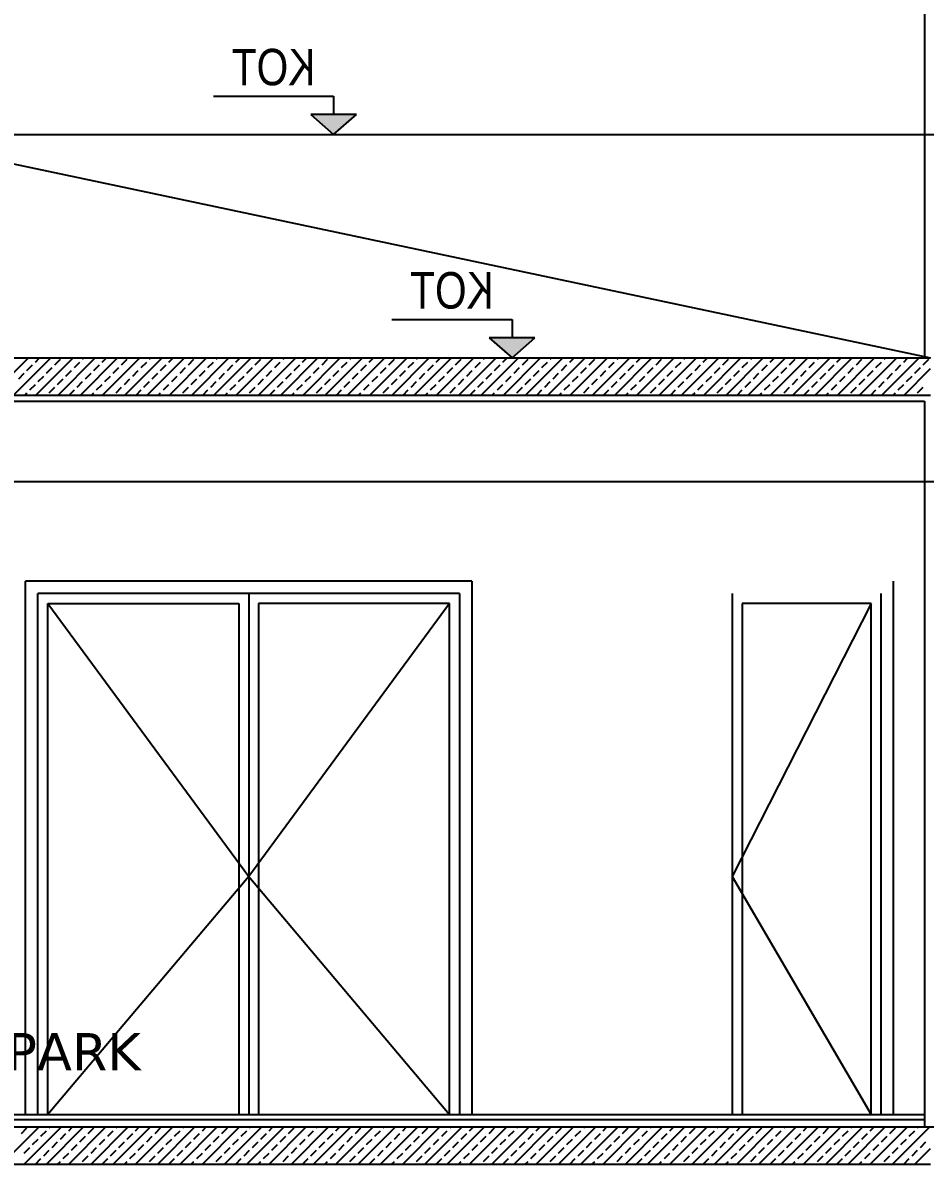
# Model space of a CAD drawing. Header units: millimetres. Extents: x 43168.9 to 43194.6, y -25545.1 to -25543.4.
# Drawn here: x 43181.2172 to 43181.3628, y -25544.5926 to -25544.4085 of the extents above; entities that cross this region are included whole.
import ezdxf
from ezdxf.enums import TextEntityAlignment as Align

# ---------------------------------------------------------------- set-up
doc = ezdxf.new("R2010")
doc.units = ezdxf.units.MM
doc.header["$LTSCALE"] = 200
doc.linetypes.add('ACAD_ISO07W100', pattern=[3.5, 0.5, -3])
doc.linetypes.add('kesit_$0$HIDDEN2', pattern=[0.1875, 0.125, -0.0625])
for name, color, linetype in [('dograma_sgh', 43, 'Continuous'), ('gor-3_sgh', 191, 'Continuous'), ('kaplama-gnl_sgh', 30, 'Continuous'), ('kesit_$0$izd-alt_sgh', 8, 'kesit_$0$HIDDEN2'), ('kolon-b.a_sgh', 6, 'Continuous'), ('merdi_sgh', 3, 'Continuous'), ('siva_sgh', 145, 'Continuous'), ('tarama-betonarme_sgh', 223, 'Continuous'), ('yazi-mahal_sgh', 12, 'Continuous')]:
    doc.layers.add(name, color=color, linetype=linetype)
doc.styles.add('kesit_$0$text2', font='arial.ttf')
doc.styles.add('text1', font='VERDANA.TTF')

msp = doc.modelspace()

# ---------------------------------------------------------------- hatches: boundary and pattern name
for points in [[(43181.26366, -25544.42332), (43181.27101, -25544.42332), (43181.26733, -25544.42656)], [(43181.29243, -25544.45932), (43181.29978, -25544.45932), (43181.29611, -25544.46255)]]:
    msp.add_hatch(color=256).paths.add_polyline_path(points)

# ---------------------------------------------------------------- linework, layer by layer
at = {"color": 0, "linetype": 'ByBlock'}
for p, q in [((43181.24793, -25544.42038), (43181.26733, -25544.42038)), ((43181.26733, -25544.42038), (43181.26733, -25544.42332)), ((43181.2767, -25544.45638), (43181.29611, -25544.45638)), ((43181.29611, -25544.45638), (43181.29611, -25544.45932))]:
    msp.add_line(p, q, dxfattribs=at)
for p, q in [((43181.27101, -25544.42332), (43181.26366, -25544.42332)), ((43181.26366, -25544.42332), (43181.26733, -25544.42656)), ((43181.26733, -25544.42656), (43181.27101, -25544.42332)), ((43181.29978, -25544.45932), (43181.29243, -25544.45932)), ((43181.29243, -25544.45932), (43181.29611, -25544.46255)), ((43181.29611, -25544.46255), (43181.29978, -25544.45932))]:
    msp.add_line(p, q)
at = {"layer": 'dograma_sgh'}
for p, q in [((43181.21763, -25544.58456), (43181.21763, -25544.49856)), ((43181.28963, -25544.49856), (43181.21763, -25544.49856)), ((43181.28963, -25544.49856), (43181.28963, -25544.58456)), ((43181.35764, -25544.58456), (43181.35764, -25544.49856)), ((43181.21963, -25544.58456), (43181.21963, -25544.50056)), ((43181.28763, -25544.50056), (43181.21963, -25544.50056)), ((43181.25363, -25544.50056), (43181.25363, -25544.58456)), ((43181.28763, -25544.50056), (43181.28763, -25544.58456)), ((43181.33164, -25544.50056), (43181.33164, -25544.58456)), ((43181.35564, -25544.58456), (43181.35564, -25544.50056)), ((43181.22123, -25544.58456), (43181.22123, -25544.50216)), ((43181.22123, -25544.50216), (43181.25203, -25544.50216)), ((43181.25203, -25544.50216), (43181.25203, -25544.58456)), ((43181.28603, -25544.50216), (43181.25523, -25544.50216)), ((43181.25523, -25544.50216), (43181.25523, -25544.58456)), ((43181.28603, -25544.58456), (43181.28603, -25544.50216)), ((43181.35404, -25544.50216), (43181.33324, -25544.50216)), ((43181.33324, -25544.50216), (43181.33324, -25544.58456)), ((43181.35404, -25544.58456), (43181.35404, -25544.50216))]:
    msp.add_line(p, q, dxfattribs=at)
at = {"layer": 'gor-3_sgh'}
for p, q in [((43181.02388, -25544.42656), (43181.36264, -25544.42656)), ((43181.19326, -25544.42656), (43181.36364, -25544.46255))]:
    msp.add_line(p, q, dxfattribs=at)
at = {"layer": 'kaplama-gnl_sgh'}
for p, q in [((43181.14462, -25544.58456), (43181.36264, -25544.58456)), ((43181.14462, -25544.58536), (43181.36264, -25544.58536))]:
    msp.add_line(p, q, dxfattribs=at)
at = {"layer": 'kesit_$0$izd-alt_sgh'}
for p, q in [((43180.86662, -25544.42656), (43182.76331, -25544.42656)), ((43183.17306, -25544.48256), (43180.86306, -25544.48256)), ((43181.05362, -25544.58656), (43183.01231, -25544.58656))]:
    msp.add_line(p, q, dxfattribs=at)
at = {"layer": 'kolon-b.a_sgh'}
for p, q in [((43181.13562, -25544.46255), (43181.36364, -25544.46255)), ((43181.14362, -25544.46855), (43181.36364, -25544.46855)), ((43181.14362, -25544.58656), (43181.36364, -25544.58656)), ((43181.14362, -25544.59256), (43181.36364, -25544.59256))]:
    msp.add_line(p, q, dxfattribs=at)
at = {"layer": 'merdi_sgh', "linetype": 'ACAD_ISO07W100'}
for p, q in [((43181.22123, -25544.50216), (43181.25363, -25544.54616)), ((43181.28603, -25544.50216), (43181.25363, -25544.54616)), ((43181.35404, -25544.50216), (43181.33164, -25544.54616)), ((43181.25363, -25544.54616), (43181.22123, -25544.58456)), ((43181.25363, -25544.54616), (43181.28603, -25544.58456)), ((43181.33164, -25544.54616), (43181.35404, -25544.58456))]:
    msp.add_line(p, q, dxfattribs=at)
at = {"layer": 'siva_sgh'}
for p, q in [((43181.36264, -25543.73701), (43181.36264, -25544.46255)), ((43181.14462, -25544.46955), (43181.36264, -25544.46955)), ((43181.36264, -25544.46955), (43181.36264, -25544.58656))]:
    msp.add_line(p, q, dxfattribs=at)
at = {"layer": 'tarama-betonarme_sgh'}
for p, q in [((43181.2121, -25544.46855), (43181.2181, -25544.46255)), ((43181.21569, -25544.46855), (43181.22169, -25544.46255)), ((43181.21786, -25544.46459), (43181.21876, -25544.46369)), ((43181.21921, -25544.46324), (43181.2199, -25544.46255)), ((43181.21929, -25544.46855), (43181.22529, -25544.46255)), ((43181.22235, -25544.46369), (43181.22325, -25544.46279)), ((43181.22288, -25544.46855), (43181.22888, -25544.46255)), ((43181.2255, -25544.46414), (43181.22639, -25544.46324)), ((43181.22647, -25544.46855), (43181.23247, -25544.46255)), ((43181.22684, -25544.46279), (43181.22708, -25544.46255)), ((43181.22864, -25544.46459), (43181.22954, -25544.46369)), ((43181.22999, -25544.46324), (43181.23067, -25544.46255)), ((43181.23006, -25544.46855), (43181.23606, -25544.46255)), ((43181.23313, -25544.46369), (43181.23403, -25544.46279)), ((43181.23365, -25544.46855), (43181.23965, -25544.46255)), ((43181.23627, -25544.46414), (43181.23717, -25544.46324)), ((43181.23725, -25544.46855), (43181.24325, -25544.46255)), ((43181.23762, -25544.46279), (43181.23786, -25544.46255)), ((43181.23942, -25544.46459), (43181.24031, -25544.46369)), ((43181.24076, -25544.46324), (43181.24145, -25544.46255)), ((43181.24084, -25544.46855), (43181.24684, -25544.46255)), ((43181.24391, -25544.46369), (43181.2448, -25544.46279)), ((43181.24443, -25544.46855), (43181.25043, -25544.46255)), ((43181.24705, -25544.46414), (43181.24795, -25544.46324)), ((43181.24802, -25544.46855), (43181.25402, -25544.46255)), ((43181.2484, -25544.46279), (43181.24863, -25544.46255)), ((43181.25019, -25544.46459), (43181.25109, -25544.46369)), ((43181.25154, -25544.46324), (43181.25223, -25544.46255)), ((43181.25161, -25544.46855), (43181.25761, -25544.46255)), ((43181.25468, -25544.46369), (43181.25558, -25544.46279)), ((43181.25521, -25544.46855), (43181.26121, -25544.46255)), ((43181.25782, -25544.46414), (43181.25872, -25544.46324)), ((43181.2588, -25544.46855), (43181.2648, -25544.46255)), ((43181.25917, -25544.46279), (43181.25941, -25544.46255)), ((43181.26097, -25544.46459), (43181.26187, -25544.46369)), ((43181.26231, -25544.46324), (43181.263, -25544.46255)), ((43181.26239, -25544.46855), (43181.26839, -25544.46255)), ((43181.26546, -25544.46369), (43181.26636, -25544.46279)), ((43181.26598, -25544.46855), (43181.27198, -25544.46255)), ((43181.2686, -25544.46414), (43181.2695, -25544.46324)), ((43181.26958, -25544.46855), (43181.27558, -25544.46255)), ((43181.26995, -25544.46279), (43181.27019, -25544.46255)), ((43181.27174, -25544.46459), (43181.27264, -25544.46369)), ((43181.27309, -25544.46324), (43181.27378, -25544.46255)), ((43181.27317, -25544.46855), (43181.27917, -25544.46255)), ((43181.27623, -25544.46369), (43181.27713, -25544.46279)), ((43181.27676, -25544.46855), (43181.28276, -25544.46255)), ((43181.27938, -25544.46414), (43181.28028, -25544.46324)), ((43181.28035, -25544.46855), (43181.28635, -25544.46255)), ((43181.28072, -25544.46279), (43181.28096, -25544.46255)), ((43181.28252, -25544.46459), (43181.28342, -25544.46369)), ((43181.28387, -25544.46324), (43181.28456, -25544.46255)), ((43181.28394, -25544.46855), (43181.28994, -25544.46255)), ((43181.28701, -25544.46369), (43181.28791, -25544.46279)), ((43181.28754, -25544.46855), (43181.29354, -25544.46255)), ((43181.29015, -25544.46414), (43181.29105, -25544.46324)), ((43181.29113, -25544.46855), (43181.29713, -25544.46255)), ((43181.2915, -25544.46279), (43181.29174, -25544.46255)), ((43181.2933, -25544.46459), (43181.29419, -25544.46369)), ((43181.29464, -25544.46324), (43181.29533, -25544.46255)), ((43181.29472, -25544.46855), (43181.30072, -25544.46255)), ((43181.29779, -25544.46369), (43181.29869, -25544.46279)), ((43181.29831, -25544.46855), (43181.30431, -25544.46255)), ((43181.30093, -25544.46414), (43181.30183, -25544.46324)), ((43181.3019, -25544.46855), (43181.3079, -25544.46255)), ((43181.30228, -25544.46279), (43181.30252, -25544.46255)), ((43181.30407, -25544.46459), (43181.30497, -25544.46369)), ((43181.30542, -25544.46324), (43181.30611, -25544.46255)), ((43181.3055, -25544.46855), (43181.3115, -25544.46255)), ((43181.30856, -25544.46369), (43181.30946, -25544.46279)), ((43181.30909, -25544.46855), (43181.31509, -25544.46255)), ((43181.31171, -25544.46414), (43181.3126, -25544.46324)), ((43181.31268, -25544.46855), (43181.31868, -25544.46255)), ((43181.31305, -25544.46279), (43181.31329, -25544.46255)), ((43181.31485, -25544.46459), (43181.31575, -25544.46369)), ((43181.3162, -25544.46324), (43181.31688, -25544.46255)), ((43181.31627, -25544.46855), (43181.32227, -25544.46255)), ((43181.31934, -25544.46369), (43181.32024, -25544.46279)), ((43181.31986, -25544.46855), (43181.32586, -25544.46255)), ((43181.32248, -25544.46414), (43181.32338, -25544.46324)), ((43181.32346, -25544.46855), (43181.32946, -25544.46255)), ((43181.32383, -25544.46279), (43181.32407, -25544.46255)), ((43181.32563, -25544.46459), (43181.32652, -25544.46369)), ((43181.32697, -25544.46324), (43181.32766, -25544.46255)), ((43181.32705, -25544.46855), (43181.33305, -25544.46255)), ((43181.33012, -25544.46369), (43181.33101, -25544.46279)), ((43181.33064, -25544.46855), (43181.33664, -25544.46255)), ((43181.33326, -25544.46414), (43181.33416, -25544.46324)), ((43181.33423, -25544.46855), (43181.34023, -25544.46255)), ((43181.33461, -25544.46279), (43181.33484, -25544.46255)), ((43181.3364, -25544.46459), (43181.3373, -25544.46369)), ((43181.33775, -25544.46324), (43181.33844, -25544.46255)), ((43181.33783, -25544.46855), (43181.34383, -25544.46255)), ((43181.34089, -25544.46369), (43181.34179, -25544.46279)), ((43181.34142, -25544.46855), (43181.34742, -25544.46255)), ((43181.34404, -25544.46414), (43181.34493, -25544.46324)), ((43181.34501, -25544.46855), (43181.35101, -25544.46255)), ((43181.34538, -25544.46279), (43181.34562, -25544.46255)), ((43181.34718, -25544.46459), (43181.34808, -25544.46369)), ((43181.34853, -25544.46324), (43181.34921, -25544.46255)), ((43181.3486, -25544.46855), (43181.3546, -25544.46255)), ((43181.35167, -25544.46369), (43181.35257, -25544.46279)), ((43181.35219, -25544.46855), (43181.35819, -25544.46255)), ((43181.35481, -25544.46414), (43181.35571, -25544.46324)), ((43181.35579, -25544.46855), (43181.36179, -25544.46255)), ((43181.35616, -25544.46279), (43181.3564, -25544.46255)), ((43181.35795, -25544.46459), (43181.35885, -25544.46369)), ((43181.3593, -25544.46324), (43181.35999, -25544.46255)), ((43181.36244, -25544.46369), (43181.36334, -25544.46279)), ((43181.21652, -25544.46594), (43181.21741, -25544.46504)), ((43181.21966, -25544.46638), (43181.22056, -25544.46549)), ((43181.22101, -25544.46504), (43181.2219, -25544.46414)), ((43181.22415, -25544.46549), (43181.22505, -25544.46459)), ((43181.22729, -25544.46594), (43181.22819, -25544.46504)), ((43181.23044, -25544.46638), (43181.23133, -25544.46549)), ((43181.23178, -25544.46504), (43181.23268, -25544.46414)), ((43181.23493, -25544.46549), (43181.23582, -25544.46459)), ((43181.23807, -25544.46594), (43181.23897, -25544.46504)), ((43181.24121, -25544.46638), (43181.24211, -25544.46549)), ((43181.24256, -25544.46504), (43181.24346, -25544.46414)), ((43181.2457, -25544.46549), (43181.2466, -25544.46459)), ((43181.24884, -25544.46594), (43181.24974, -25544.46504)), ((43181.25199, -25544.46638), (43181.25289, -25544.46549)), ((43181.25333, -25544.46504), (43181.25423, -25544.46414)), ((43181.25648, -25544.46549), (43181.25738, -25544.46459)), ((43181.25962, -25544.46594), (43181.26052, -25544.46504)), ((43181.26276, -25544.46638), (43181.26366, -25544.46549)), ((43181.26411, -25544.46504), (43181.26501, -25544.46414)), ((43181.26725, -25544.46549), (43181.26815, -25544.46459)), ((43181.2704, -25544.46594), (43181.2713, -25544.46504)), ((43181.27354, -25544.46638), (43181.27444, -25544.46549)), ((43181.27489, -25544.46504), (43181.27579, -25544.46414)), ((43181.27803, -25544.46549), (43181.27893, -25544.46459)), ((43181.28117, -25544.46594), (43181.28207, -25544.46504)), ((43181.28432, -25544.46638), (43181.28521, -25544.46549)), ((43181.28566, -25544.46504), (43181.28656, -25544.46414)), ((43181.28881, -25544.46549), (43181.2897, -25544.46459)), ((43181.29195, -25544.46594), (43181.29285, -25544.46504)), ((43181.29509, -25544.46638), (43181.29599, -25544.46549)), ((43181.29644, -25544.46504), (43181.29734, -25544.46414)), ((43181.29958, -25544.46549), (43181.30048, -25544.46459)), ((43181.30273, -25544.46594), (43181.30362, -25544.46504)), ((43181.30587, -25544.46638), (43181.30677, -25544.46549)), ((43181.30722, -25544.46504), (43181.30811, -25544.46414)), ((43181.31036, -25544.46549), (43181.31126, -25544.46459)), ((43181.3135, -25544.46594), (43181.3144, -25544.46504)), ((43181.31665, -25544.46638), (43181.31754, -25544.46549)), ((43181.31799, -25544.46504), (43181.31889, -25544.46414)), ((43181.32114, -25544.46549), (43181.32203, -25544.46459)), ((43181.32428, -25544.46594), (43181.32518, -25544.46504)), ((43181.32742, -25544.46638), (43181.32832, -25544.46549)), ((43181.32877, -25544.46504), (43181.32967, -25544.46414)), ((43181.33191, -25544.46549), (43181.33281, -25544.46459)), ((43181.33506, -25544.46594), (43181.33595, -25544.46504)), ((43181.3382, -25544.46638), (43181.3391, -25544.46549)), ((43181.33955, -25544.46504), (43181.34044, -25544.46414)), ((43181.34269, -25544.46549), (43181.34359, -25544.46459)), ((43181.34583, -25544.46594), (43181.34673, -25544.46504)), ((43181.34897, -25544.46638), (43181.34987, -25544.46549)), ((43181.35032, -25544.46504), (43181.35122, -25544.46414)), ((43181.35346, -25544.46549), (43181.35436, -25544.46459)), ((43181.35661, -25544.46594), (43181.35751, -25544.46504)), ((43181.35938, -25544.46855), (43181.36364, -25544.46429)), ((43181.35975, -25544.46638), (43181.36065, -25544.46549)), ((43181.3611, -25544.46504), (43181.362, -25544.46414)), ((43181.21831, -25544.46773), (43181.21921, -25544.46683)), ((43181.22145, -25544.46818), (43181.22235, -25544.46728)), ((43181.2228, -25544.46683), (43181.2237, -25544.46594)), ((43181.22594, -25544.46728), (43181.22684, -25544.46638)), ((43181.22909, -25544.46773), (43181.22999, -25544.46683)), ((43181.23223, -25544.46818), (43181.23313, -25544.46728)), ((43181.23358, -25544.46683), (43181.23448, -25544.46594)), ((43181.23672, -25544.46728), (43181.23762, -25544.46638)), ((43181.23986, -25544.46773), (43181.24076, -25544.46683)), ((43181.24301, -25544.46818), (43181.24391, -25544.46728)), ((43181.24435, -25544.46683), (43181.24525, -25544.46594)), ((43181.2475, -25544.46728), (43181.2484, -25544.46638)), ((43181.25064, -25544.46773), (43181.25154, -25544.46683)), ((43181.25378, -25544.46818), (43181.25468, -25544.46728)), ((43181.25513, -25544.46683), (43181.25603, -25544.46594)), ((43181.25827, -25544.46728), (43181.25917, -25544.46638)), ((43181.26142, -25544.46773), (43181.26231, -25544.46683)), ((43181.26456, -25544.46818), (43181.26546, -25544.46728)), ((43181.26591, -25544.46683), (43181.26681, -25544.46594)), ((43181.26905, -25544.46728), (43181.26995, -25544.46638)), ((43181.27219, -25544.46773), (43181.27309, -25544.46683)), ((43181.27534, -25544.46818), (43181.27623, -25544.46728)), ((43181.27668, -25544.46683), (43181.27758, -25544.46594)), ((43181.27983, -25544.46728), (43181.28072, -25544.46638)), ((43181.28297, -25544.46773), (43181.28387, -25544.46683)), ((43181.28611, -25544.46818), (43181.28701, -25544.46728)), ((43181.28746, -25544.46683), (43181.28836, -25544.46594)), ((43181.2906, -25544.46728), (43181.2915, -25544.46638)), ((43181.29375, -25544.46773), (43181.29464, -25544.46683)), ((43181.29689, -25544.46818), (43181.29779, -25544.46728)), ((43181.29824, -25544.46683), (43181.29913, -25544.46594)), ((43181.30138, -25544.46728), (43181.30228, -25544.46638)), ((43181.30452, -25544.46773), (43181.30542, -25544.46683)), ((43181.30767, -25544.46818), (43181.30856, -25544.46728)), ((43181.30901, -25544.46683), (43181.30991, -25544.46594)), ((43181.31216, -25544.46728), (43181.31305, -25544.46638)), ((43181.3153, -25544.46773), (43181.3162, -25544.46683)), ((43181.31844, -25544.46818), (43181.31934, -25544.46728)), ((43181.31979, -25544.46683), (43181.32069, -25544.46594)), ((43181.32293, -25544.46728), (43181.32383, -25544.46638)), ((43181.32607, -25544.46773), (43181.32697, -25544.46683)), ((43181.32922, -25544.46818), (43181.33012, -25544.46728)), ((43181.33056, -25544.46683), (43181.33146, -25544.46594)), ((43181.33371, -25544.46728), (43181.33461, -25544.46638)), ((43181.33685, -25544.46773), (43181.33775, -25544.46683)), ((43181.33999, -25544.46818), (43181.34089, -25544.46728)), ((43181.34134, -25544.46683), (43181.34224, -25544.46594)), ((43181.34448, -25544.46728), (43181.34538, -25544.46638)), ((43181.34763, -25544.46773), (43181.34853, -25544.46683)), ((43181.35077, -25544.46818), (43181.35167, -25544.46728)), ((43181.35212, -25544.46683), (43181.35302, -25544.46594)), ((43181.35526, -25544.46728), (43181.35616, -25544.46638)), ((43181.3584, -25544.46773), (43181.3593, -25544.46683)), ((43181.36155, -25544.46818), (43181.36244, -25544.46728)), ((43181.21749, -25544.46855), (43181.21786, -25544.46818)), ((43181.22467, -25544.46855), (43181.2255, -25544.46773)), ((43181.22827, -25544.46855), (43181.22864, -25544.46818)), ((43181.23545, -25544.46855), (43181.23627, -25544.46773)), ((43181.23904, -25544.46855), (43181.23942, -25544.46818)), ((43181.24623, -25544.46855), (43181.24705, -25544.46773)), ((43181.24982, -25544.46855), (43181.25019, -25544.46818)), ((43181.257, -25544.46855), (43181.25782, -25544.46773)), ((43181.26059, -25544.46855), (43181.26097, -25544.46818)), ((43181.26778, -25544.46855), (43181.2686, -25544.46773)), ((43181.27137, -25544.46855), (43181.27174, -25544.46818)), ((43181.27856, -25544.46855), (43181.27938, -25544.46773)), ((43181.28215, -25544.46855), (43181.28252, -25544.46818)), ((43181.28933, -25544.46855), (43181.29015, -25544.46773)), ((43181.29292, -25544.46855), (43181.2933, -25544.46818)), ((43181.30011, -25544.46855), (43181.30093, -25544.46773)), ((43181.3037, -25544.46855), (43181.30407, -25544.46818)), ((43181.31088, -25544.46855), (43181.31171, -25544.46773)), ((43181.31448, -25544.46855), (43181.31485, -25544.46818)), ((43181.32166, -25544.46855), (43181.32248, -25544.46773)), ((43181.32525, -25544.46855), (43181.32563, -25544.46818)), ((43181.33244, -25544.46855), (43181.33326, -25544.46773)), ((43181.33603, -25544.46855), (43181.3364, -25544.46818)), ((43181.34321, -25544.46855), (43181.34404, -25544.46773)), ((43181.34681, -25544.46855), (43181.34718, -25544.46818)), ((43181.35399, -25544.46855), (43181.35481, -25544.46773)), ((43181.35758, -25544.46855), (43181.35795, -25544.46818)), ((43181.21382, -25544.59256), (43181.21982, -25544.58656)), ((43181.21696, -25544.58762), (43181.21786, -25544.58672)), ((43181.21741, -25544.59256), (43181.22341, -25544.58656)), ((43181.221, -25544.59256), (43181.227, -25544.58656)), ((43181.22145, -25544.58672), (43181.22162, -25544.58656)), ((43181.2246, -25544.59256), (43181.2306, -25544.58656)), ((43181.2246, -25544.58717), (43181.22521, -25544.58656)), ((43181.22774, -25544.58762), (43181.22864, -25544.58672)), ((43181.22819, -25544.59256), (43181.23419, -25544.58656)), ((43181.23178, -25544.59256), (43181.23778, -25544.58656)), ((43181.23223, -25544.58672), (43181.23239, -25544.58656)), ((43181.23537, -25544.59256), (43181.24137, -25544.58656)), ((43181.23537, -25544.58717), (43181.23598, -25544.58656)), ((43181.23852, -25544.58762), (43181.23942, -25544.58672)), ((43181.23896, -25544.59256), (43181.24496, -25544.58656)), ((43181.24256, -25544.59256), (43181.24856, -25544.58656)), ((43181.24301, -25544.58672), (43181.24317, -25544.58656)), ((43181.24615, -25544.59256), (43181.25215, -25544.58656)), ((43181.24615, -25544.58717), (43181.24676, -25544.58656)), ((43181.24929, -25544.58762), (43181.25019, -25544.58672)), ((43181.24974, -25544.59256), (43181.25574, -25544.58656)), ((43181.25333, -25544.59256), (43181.25933, -25544.58656)), ((43181.25378, -25544.58672), (43181.25394, -25544.58656)), ((43181.25692, -25544.59256), (43181.26292, -25544.58656)), ((43181.25693, -25544.58717), (43181.25754, -25544.58656)), ((43181.26007, -25544.58762), (43181.26097, -25544.58672)), ((43181.26052, -25544.59256), (43181.26652, -25544.58656)), ((43181.26411, -25544.59256), (43181.27011, -25544.58656)), ((43181.26456, -25544.58672), (43181.26472, -25544.58656)), ((43181.2677, -25544.59256), (43181.2737, -25544.58656)), ((43181.2677, -25544.58717), (43181.26831, -25544.58656)), ((43181.27085, -25544.58762), (43181.27174, -25544.58672)), ((43181.27129, -25544.59256), (43181.27729, -25544.58656)), ((43181.27489, -25544.59256), (43181.28089, -25544.58656)), ((43181.27534, -25544.58672), (43181.2755, -25544.58656)), ((43181.27848, -25544.59256), (43181.28448, -25544.58656)), ((43181.27848, -25544.58717), (43181.27909, -25544.58656)), ((43181.28162, -25544.58762), (43181.28252, -25544.58672)), ((43181.28207, -25544.59256), (43181.28807, -25544.58656)), ((43181.28566, -25544.59256), (43181.29166, -25544.58656)), ((43181.28611, -25544.58672), (43181.28627, -25544.58656)), ((43181.28925, -25544.59256), (43181.29525, -25544.58656)), ((43181.28926, -25544.58717), (43181.28987, -25544.58656)), ((43181.2924, -25544.58762), (43181.2933, -25544.58672)), ((43181.29285, -25544.59256), (43181.29885, -25544.58656)), ((43181.29644, -25544.59256), (43181.30244, -25544.58656)), ((43181.29689, -25544.58672), (43181.29705, -25544.58656)), ((43181.30003, -25544.59256), (43181.30603, -25544.58656)), ((43181.30003, -25544.58717), (43181.30064, -25544.58656)), ((43181.30318, -25544.58762), (43181.30407, -25544.58672)), ((43181.30362, -25544.59256), (43181.30962, -25544.58656)), ((43181.30721, -25544.59256), (43181.31321, -25544.58656)), ((43181.30767, -25544.58672), (43181.30783, -25544.58656)), ((43181.31081, -25544.59256), (43181.31681, -25544.58656)), ((43181.31081, -25544.58717), (43181.31142, -25544.58656)), ((43181.31395, -25544.58762), (43181.31485, -25544.58672)), ((43181.3144, -25544.59256), (43181.3204, -25544.58656)), ((43181.31799, -25544.59256), (43181.32399, -25544.58656)), ((43181.31844, -25544.58672), (43181.3186, -25544.58656)), ((43181.32158, -25544.59256), (43181.32758, -25544.58656)), ((43181.32158, -25544.58717), (43181.32219, -25544.58656)), ((43181.32473, -25544.58762), (43181.32563, -25544.58672)), ((43181.32517, -25544.59256), (43181.33117, -25544.58656)), ((43181.32877, -25544.59256), (43181.33477, -25544.58656)), ((43181.32922, -25544.58672), (43181.32938, -25544.58656)), ((43181.33236, -25544.59256), (43181.33836, -25544.58656)), ((43181.33236, -25544.58717), (43181.33297, -25544.58656)), ((43181.3355, -25544.58762), (43181.3364, -25544.58672)), ((43181.33595, -25544.59256), (43181.34195, -25544.58656)), ((43181.33954, -25544.59256), (43181.34554, -25544.58656)), ((43181.33999, -25544.58672), (43181.34015, -25544.58656)), ((43181.34314, -25544.59256), (43181.34914, -25544.58656)), ((43181.34314, -25544.58717), (43181.34375, -25544.58656)), ((43181.34628, -25544.58762), (43181.34718, -25544.58672)), ((43181.34673, -25544.59256), (43181.35273, -25544.58656)), ((43181.35032, -25544.59256), (43181.35632, -25544.58656)), ((43181.35077, -25544.58672), (43181.35093, -25544.58656)), ((43181.35391, -25544.59256), (43181.35991, -25544.58656)), ((43181.35391, -25544.58717), (43181.35452, -25544.58656)), ((43181.35706, -25544.58762), (43181.35795, -25544.58672)), ((43181.3575, -25544.59256), (43181.3635, -25544.58656)), ((43181.36155, -25544.58672), (43181.36171, -25544.58656)), ((43181.21876, -25544.58941), (43181.21966, -25544.58852)), ((43181.22011, -25544.58807), (43181.22101, -25544.58717)), ((43181.22325, -25544.58852), (43181.22415, -25544.58762)), ((43181.22639, -25544.58896), (43181.22729, -25544.58807)), ((43181.22954, -25544.58941), (43181.23044, -25544.58852)), ((43181.23088, -25544.58807), (43181.23178, -25544.58717)), ((43181.23403, -25544.58852), (43181.23493, -25544.58762)), ((43181.23717, -25544.58896), (43181.23807, -25544.58807)), ((43181.24031, -25544.58941), (43181.24121, -25544.58852)), ((43181.24166, -25544.58807), (43181.24256, -25544.58717)), ((43181.2448, -25544.58852), (43181.2457, -25544.58762)), ((43181.24795, -25544.58896), (43181.24884, -25544.58807)), ((43181.25109, -25544.58941), (43181.25199, -25544.58852)), ((43181.25244, -25544.58807), (43181.25333, -25544.58717)), ((43181.25558, -25544.58852), (43181.25648, -25544.58762)), ((43181.25872, -25544.58896), (43181.25962, -25544.58807)), ((43181.26187, -25544.58941), (43181.26276, -25544.58852)), ((43181.26321, -25544.58807), (43181.26411, -25544.58717)), ((43181.26636, -25544.58852), (43181.26725, -25544.58762)), ((43181.2695, -25544.58896), (43181.2704, -25544.58807)), ((43181.27264, -25544.58941), (43181.27354, -25544.58852)), ((43181.27399, -25544.58807), (43181.27489, -25544.58717)), ((43181.27713, -25544.58852), (43181.27803, -25544.58762)), ((43181.28028, -25544.58896), (43181.28117, -25544.58807)), ((43181.28342, -25544.58941), (43181.28432, -25544.58852)), ((43181.28477, -25544.58807), (43181.28566, -25544.58717)), ((43181.28791, -25544.58852), (43181.28881, -25544.58762)), ((43181.29105, -25544.58896), (43181.29195, -25544.58807)), ((43181.29419, -25544.58941), (43181.29509, -25544.58852)), ((43181.29554, -25544.58807), (43181.29644, -25544.58717)), ((43181.29869, -25544.58852), (43181.29958, -25544.58762)), ((43181.30183, -25544.58896), (43181.30273, -25544.58807)), ((43181.30497, -25544.58941), (43181.30587, -25544.58852)), ((43181.30632, -25544.58807), (43181.30722, -25544.58717)), ((43181.30946, -25544.58852), (43181.31036, -25544.58762)), ((43181.3126, -25544.58896), (43181.3135, -25544.58807)), ((43181.31575, -25544.58941), (43181.31665, -25544.58852)), ((43181.31709, -25544.58807), (43181.31799, -25544.58717)), ((43181.32024, -25544.58852), (43181.32114, -25544.58762)), ((43181.32338, -25544.58896), (43181.32428, -25544.58807)), ((43181.32652, -25544.58941), (43181.32742, -25544.58852)), ((43181.32787, -25544.58807), (43181.32877, -25544.58717)), ((43181.33101, -25544.58852), (43181.33191, -25544.58762)), ((43181.33416, -25544.58896), (43181.33506, -25544.58807)), ((43181.3373, -25544.58941), (43181.3382, -25544.58852)), ((43181.33865, -25544.58807), (43181.33955, -25544.58717)), ((43181.34179, -25544.58852), (43181.34269, -25544.58762)), ((43181.34493, -25544.58896), (43181.34583, -25544.58807)), ((43181.34808, -25544.58941), (43181.34897, -25544.58852)), ((43181.34942, -25544.58807), (43181.35032, -25544.58717)), ((43181.35257, -25544.58852), (43181.35346, -25544.58762)), ((43181.35571, -25544.58896), (43181.35661, -25544.58807)), ((43181.35885, -25544.58941), (43181.35975, -25544.58852)), ((43181.3602, -25544.58807), (43181.3611, -25544.58717)), ((43181.21741, -25544.59076), (43181.21831, -25544.58986)), ((43181.22056, -25544.59121), (43181.22145, -25544.59031)), ((43181.2219, -25544.58986), (43181.2228, -25544.58896)), ((43181.2237, -25544.59166), (43181.2246, -25544.59076)), ((43181.22505, -25544.59031), (43181.22594, -25544.58941)), ((43181.22819, -25544.59076), (43181.22909, -25544.58986)), ((43181.23133, -25544.59121), (43181.23223, -25544.59031)), ((43181.23268, -25544.58986), (43181.23358, -25544.58896)), ((43181.23448, -25544.59166), (43181.23537, -25544.59076)), ((43181.23582, -25544.59031), (43181.23672, -25544.58941)), ((43181.23897, -25544.59076), (43181.23986, -25544.58986)), ((43181.24211, -25544.59121), (43181.24301, -25544.59031)), ((43181.24346, -25544.58986), (43181.24435, -25544.58896)), ((43181.24525, -25544.59166), (43181.24615, -25544.59076)), ((43181.2466, -25544.59031), (43181.2475, -25544.58941)), ((43181.24974, -25544.59076), (43181.25064, -25544.58986)), ((43181.25289, -25544.59121), (43181.25378, -25544.59031)), ((43181.25423, -25544.58986), (43181.25513, -25544.58896)), ((43181.25603, -25544.59166), (43181.25693, -25544.59076)), ((43181.25738, -25544.59031), (43181.25827, -25544.58941)), ((43181.26052, -25544.59076), (43181.26142, -25544.58986)), ((43181.26366, -25544.59121), (43181.26456, -25544.59031)), ((43181.26501, -25544.58986), (43181.26591, -25544.58896)), ((43181.26681, -25544.59166), (43181.2677, -25544.59076)), ((43181.26815, -25544.59031), (43181.26905, -25544.58941)), ((43181.2713, -25544.59076), (43181.27219, -25544.58986)), ((43181.27444, -25544.59121), (43181.27534, -25544.59031)), ((43181.27579, -25544.58986), (43181.27668, -25544.58896)), ((43181.27758, -25544.59166), (43181.27848, -25544.59076)), ((43181.27893, -25544.59031), (43181.27983, -25544.58941)), ((43181.28207, -25544.59076), (43181.28297, -25544.58986)), ((43181.28521, -25544.59121), (43181.28611, -25544.59031)), ((43181.28656, -25544.58986), (43181.28746, -25544.58896)), ((43181.28836, -25544.59166), (43181.28926, -25544.59076)), ((43181.2897, -25544.59031), (43181.2906, -25544.58941)), ((43181.29285, -25544.59076), (43181.29375, -25544.58986)), ((43181.29599, -25544.59121), (43181.29689, -25544.59031)), ((43181.29734, -25544.58986), (43181.29824, -25544.58896)), ((43181.29913, -25544.59166), (43181.30003, -25544.59076)), ((43181.30048, -25544.59031), (43181.30138, -25544.58941)), ((43181.30362, -25544.59076), (43181.30452, -25544.58986)), ((43181.30677, -25544.59121), (43181.30767, -25544.59031)), ((43181.30811, -25544.58986), (43181.30901, -25544.58896)), ((43181.30991, -25544.59166), (43181.31081, -25544.59076)), ((43181.31126, -25544.59031), (43181.31216, -25544.58941)), ((43181.3144, -25544.59076), (43181.3153, -25544.58986)), ((43181.31754, -25544.59121), (43181.31844, -25544.59031)), ((43181.31889, -25544.58986), (43181.31979, -25544.58896)), ((43181.32069, -25544.59166), (43181.32158, -25544.59076)), ((43181.32203, -25544.59031), (43181.32293, -25544.58941)), ((43181.32518, -25544.59076), (43181.32607, -25544.58986)), ((43181.32832, -25544.59121), (43181.32922, -25544.59031)), ((43181.32967, -25544.58986), (43181.33056, -25544.58896)), ((43181.33146, -25544.59166), (43181.33236, -25544.59076)), ((43181.33281, -25544.59031), (43181.33371, -25544.58941)), ((43181.33595, -25544.59076), (43181.33685, -25544.58986)), ((43181.3391, -25544.59121), (43181.33999, -25544.59031)), ((43181.34044, -25544.58986), (43181.34134, -25544.58896)), ((43181.34224, -25544.59166), (43181.34314, -25544.59076)), ((43181.34359, -25544.59031), (43181.34448, -25544.58941)), ((43181.34673, -25544.59076), (43181.34763, -25544.58986)), ((43181.34987, -25544.59121), (43181.35077, -25544.59031)), ((43181.35122, -25544.58986), (43181.35212, -25544.58896)), ((43181.35302, -25544.59166), (43181.35391, -25544.59076)), ((43181.35436, -25544.59031), (43181.35526, -25544.58941)), ((43181.35751, -25544.59076), (43181.3584, -25544.58986)), ((43181.36065, -25544.59121), (43181.36155, -25544.59031)), ((43181.3611, -25544.59256), (43181.36364, -25544.59002)), ((43181.362, -25544.58986), (43181.36289, -25544.58896)), ((43181.21921, -25544.59256), (43181.22011, -25544.59166)), ((43181.2228, -25544.59256), (43181.22325, -25544.59211)), ((43181.22639, -25544.59256), (43181.22639, -25544.59256)), ((43181.22684, -25544.59211), (43181.22774, -25544.59121)), ((43181.22999, -25544.59256), (43181.23088, -25544.59166)), ((43181.23358, -25544.59256), (43181.23403, -25544.59211)), ((43181.23717, -25544.59256), (43181.23717, -25544.59256)), ((43181.23762, -25544.59211), (43181.23852, -25544.59121)), ((43181.24076, -25544.59256), (43181.24166, -25544.59166)), ((43181.24435, -25544.59256), (43181.2448, -25544.59211)), ((43181.24794, -25544.59256), (43181.24795, -25544.59256)), ((43181.2484, -25544.59211), (43181.24929, -25544.59121)), ((43181.25154, -25544.59256), (43181.25244, -25544.59166)), ((43181.25513, -25544.59256), (43181.25558, -25544.59211)), ((43181.25872, -25544.59256), (43181.25872, -25544.59256)), ((43181.25917, -25544.59211), (43181.26007, -25544.59121)), ((43181.26231, -25544.59256), (43181.26321, -25544.59166)), ((43181.2659, -25544.59256), (43181.26636, -25544.59211)), ((43181.2695, -25544.59256), (43181.2695, -25544.59256)), ((43181.26995, -25544.59211), (43181.27085, -25544.59121)), ((43181.27309, -25544.59256), (43181.27399, -25544.59166)), ((43181.27668, -25544.59256), (43181.27713, -25544.59211)), ((43181.28027, -25544.59256), (43181.28028, -25544.59256)), ((43181.28072, -25544.59211), (43181.28162, -25544.59121)), ((43181.28387, -25544.59256), (43181.28477, -25544.59166)), ((43181.28746, -25544.59256), (43181.28791, -25544.59211)), ((43181.29105, -25544.59256), (43181.29105, -25544.59256)), ((43181.2915, -25544.59211), (43181.2924, -25544.59121)), ((43181.29464, -25544.59256), (43181.29554, -25544.59166)), ((43181.29823, -25544.59256), (43181.29869, -25544.59211)), ((43181.30183, -25544.59256), (43181.30183, -25544.59256)), ((43181.30228, -25544.59211), (43181.30318, -25544.59121)), ((43181.30542, -25544.59256), (43181.30632, -25544.59166)), ((43181.30901, -25544.59256), (43181.30946, -25544.59211)), ((43181.3126, -25544.59256), (43181.3126, -25544.59256)), ((43181.31305, -25544.59211), (43181.31395, -25544.59121)), ((43181.3162, -25544.59256), (43181.31709, -25544.59166)), ((43181.31979, -25544.59256), (43181.32024, -25544.59211)), ((43181.32338, -25544.59256), (43181.32338, -25544.59256)), ((43181.32383, -25544.59211), (43181.32473, -25544.59121)), ((43181.32697, -25544.59256), (43181.32787, -25544.59166)), ((43181.33056, -25544.59256), (43181.33101, -25544.59211)), ((43181.33415, -25544.59256), (43181.33416, -25544.59256)), ((43181.33461, -25544.59211), (43181.3355, -25544.59121)), ((43181.33775, -25544.59256), (43181.33865, -25544.59166)), ((43181.34134, -25544.59256), (43181.34179, -25544.59211)), ((43181.34493, -25544.59256), (43181.34493, -25544.59256)), ((43181.34538, -25544.59211), (43181.34628, -25544.59121)), ((43181.34853, -25544.59256), (43181.34942, -25544.59166)), ((43181.35212, -25544.59256), (43181.35257, -25544.59211)), ((43181.35571, -25544.59256), (43181.35571, -25544.59256)), ((43181.35616, -25544.59211), (43181.35706, -25544.59121)), ((43181.3593, -25544.59256), (43181.3602, -25544.59166))]:
    msp.add_line(p, q, dxfattribs=at)

# ---------------------------------------------------------------- texts
at = {"color": 0, "linetype": 'ByBlock', "style": 'kesit_$0$text2', "text_generation_flag": 2, "width": 0.8}
for p in [(43181.25088, -25544.42038), (43181.27966, -25544.45638)]:
    msp.add_attdef('KOT', text='+0.00', height=0.00588, dxfattribs=at).set_placement(p, align=Align.BOTTOM_RIGHT)
at = {"layer": 'yazi-mahal_sgh', "style": 'text1'}
msp.add_text('OTOPARK', height=0.006, dxfattribs=at).set_placement((43181.23622, -25544.57742), align=Align.RIGHT)

doc.saveas('drawing.dxf')
